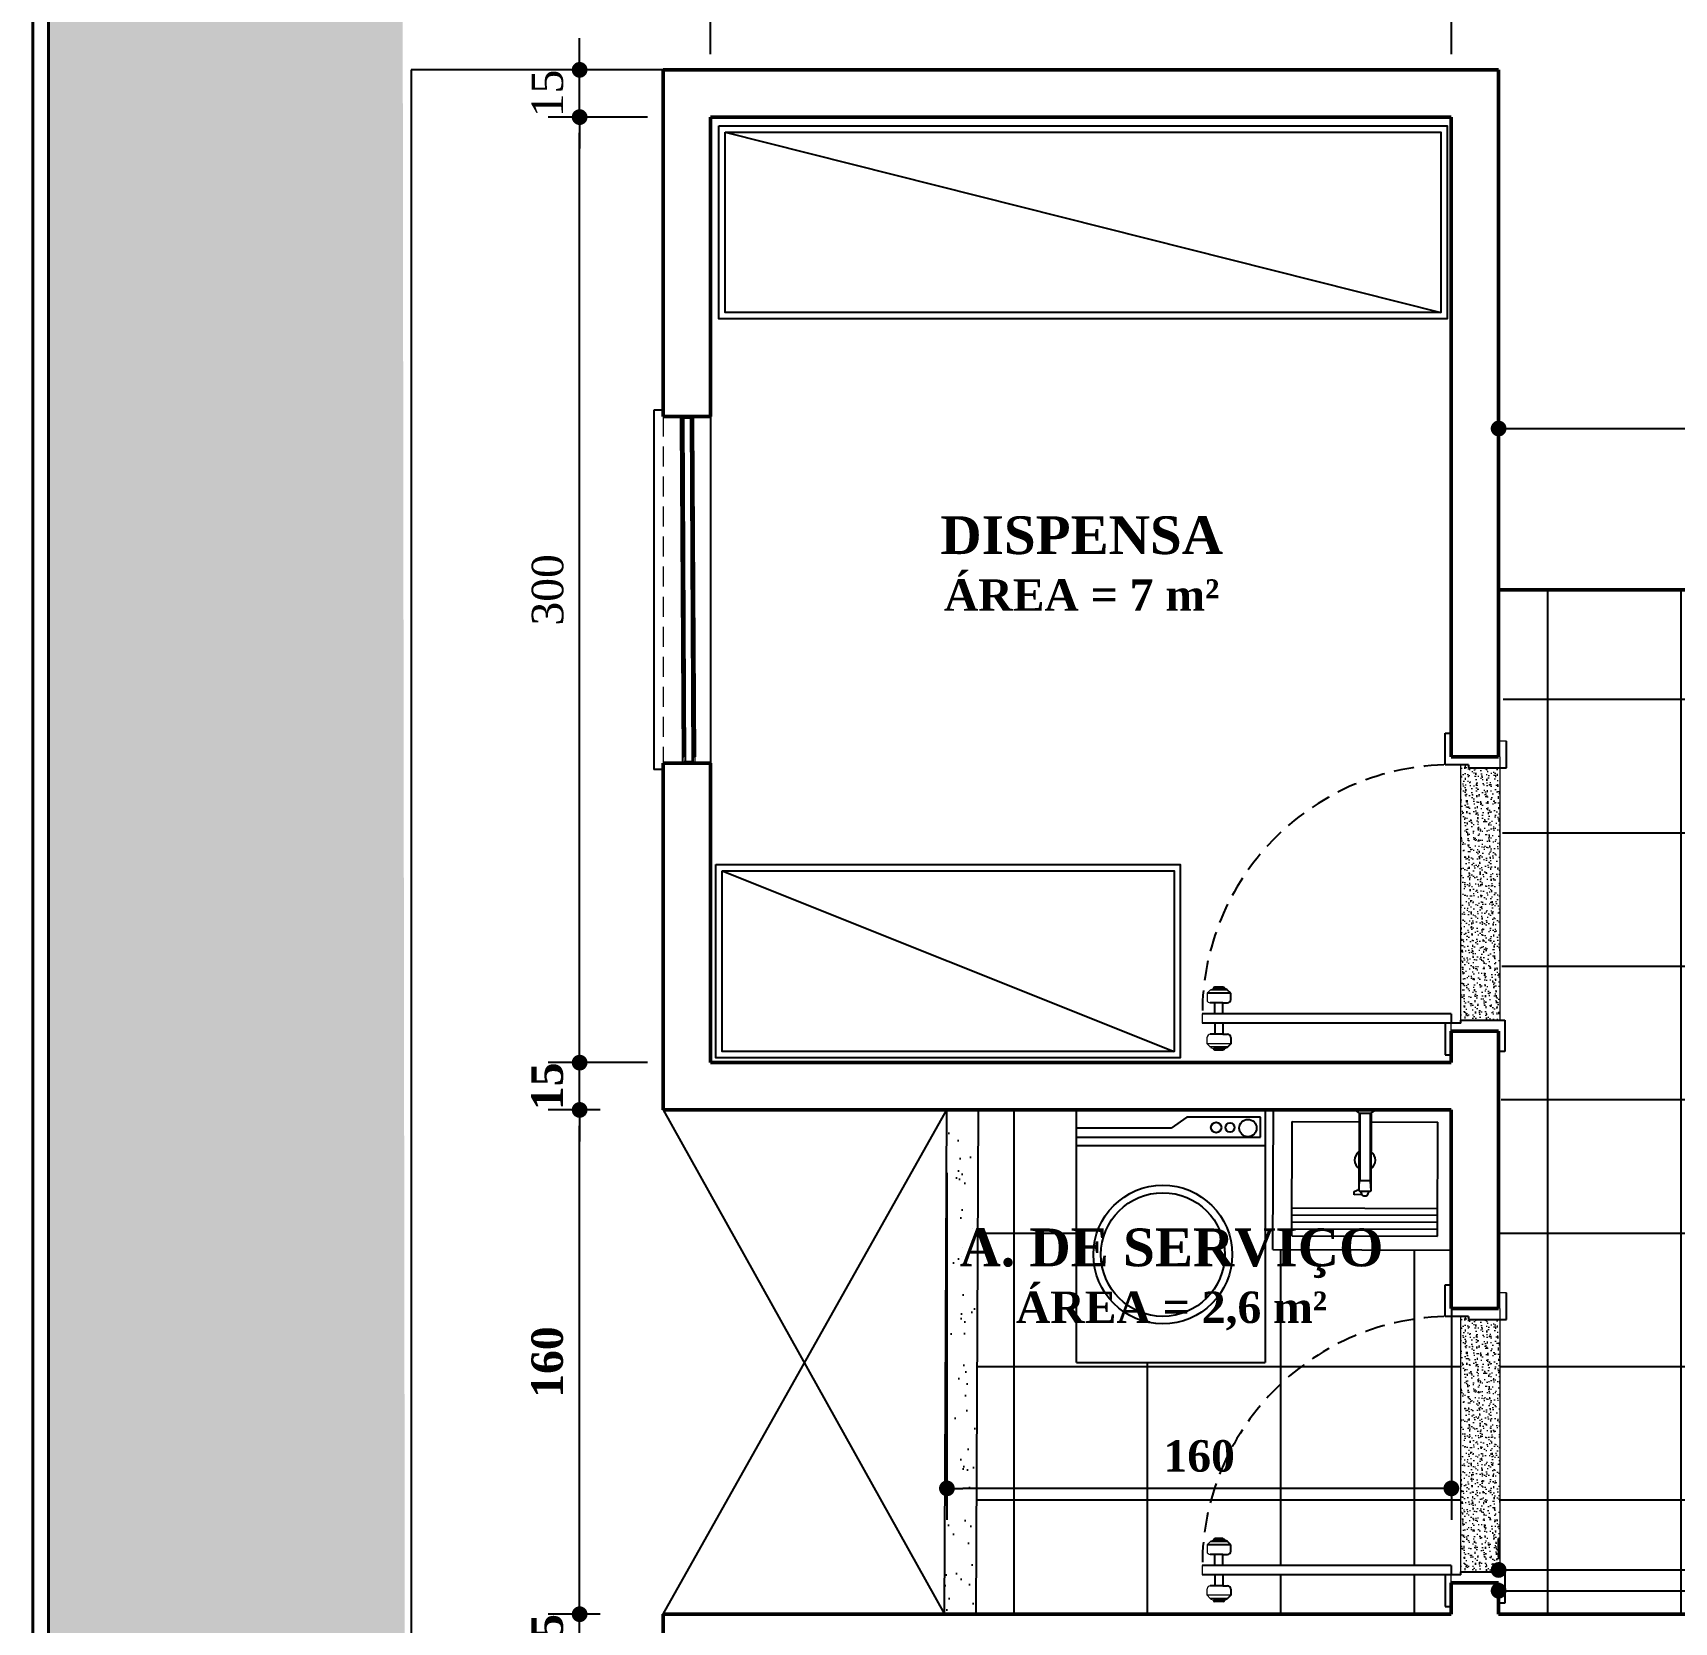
# Model space of a CAD drawing. Header units: millimetres. Extents: x 14929 to 124997, y 1647 to 25134.
# Drawn here: x 14929 to 15449, y 21382 to 21886 of the extents above; entities that cross this region are included whole.
import ezdxf

# ---------------------------------------------------------------- set-up
doc = ezdxf.new("R2010")
doc.units = ezdxf.units.MM
doc.linetypes.add('HIDDEN', pattern=[9.525, 6.35, -3.175])
for name, color, linetype in [('ACESSORIOS', 2, 'Continuous'), ('COZINHA', 2, 'Continuous'), ('Grama', 84, 'Continuous'), ('Hachuria - Moveis', 1, 'Continuous'), ('Piso', 55, 'Continuous'), ('PORTAS', 3, 'Continuous'), ('Portas-Projeção', 55, 'HIDDEN')]:
    doc.layers.add(name, color=color, linetype=linetype)
for name, color, linetype, lineweight in [('Hachura', 1, 'Continuous', 9), ('Moveis', 1, 'Continuous', 9), ('Parede Baixa', 5, 'Continuous', 50), ('Parede Corte', 4, 'Continuous', 40), ('Pilares Sub-solo', 7, 'Continuous', 70), ('Pisos Externos', 15, 'Continuous', 9), ('Portas - Janelas', 2, 'Continuous', 20), ('Projeção Janela', 15, 'HIDDEN', 9)]:
    doc.layers.add(name, color=color, linetype=linetype, lineweight=lineweight)
doc.styles.add('Valéria', font='romantic.ttf', dxfattribs={"height": 10})
doc.dimstyles.new('Cota - 50', dxfattribs={"dimtxt": 10, "dimasz": 5, "dimexe": 10, "dimexo": 20, "dimgap": 5, "dimtad": 1, "dimtxsty": 'Valéria', "dimblk": 'DOT', "dimcen": 0, "dimclrd": 12, "dimclre": 12, "dimclrt": 2, "dimazin": 2, "dimtfac": 1, "dimtix": 1, "dimtmove": 0, "dimatfit": 3, "dimldrblk": 'DOT', "dimfxl": 1, "dimarcsym": 0})

# ---------------------------------------------------------------- blocks, each defined once
blk = doc.blocks.new('_Dot')
at = {"color": 0, "linetype": 'ByBlock', "lineweight": -2}
blk.add_line((-0.5, 0), (-1, 0), dxfattribs=at)
at = {"color": 0, "linetype": 'ByBlock', "const_width": 0.5}
blk.add_lwpolyline([(-0.25, 0, 1), (0.25, 0, 1)], format="xyb", close=True, dxfattribs=at)
blk = doc.blocks.new('*D682')
at = {"color": 12, "lineweight": -2, "transparency": 16777216}
for p, q in [((15218.71, 21524.41), (15218.71, 21414.33)), ((15378.73, 21524.41), (15378.73, 21414.33)), ((15373.73, 21424.33), (15223.71, 21424.33))]:
    blk.add_line(p, q, dxfattribs=at)
at = {"layer": 'Defpoints', "color": 0, "transparency": 16777216}
for p in [(15218.71, 21544.41), (15378.73, 21544.41), (15218.71, 21424.33)]:
    blk.add_point(p, dxfattribs=at)
at = {"color": 12, "lineweight": -2, "transparency": 16777216, "xscale": 5, "yscale": 5, "zscale": 5, "rotation": 180}
blk.add_blockref('_Dot', (15218.71, 21424.33), dxfattribs=at)
at = {"color": 12, "lineweight": -2, "transparency": 16777216, "xscale": 5, "yscale": 5, "zscale": 5}
blk.add_blockref('_Dot', (15378.73, 21424.33), dxfattribs=at)
at = {"color": 2, "transparency": 16777216, "insert": (15298.72, 21434.56), "char_height": 10, "width": 51.0617, "attachment_point": 5, "style": 'Valéria'}
blk.add_mtext('{\\fRomantic|b1|i0|c2|p2;160}', dxfattribs=at)
blk = doc.blocks.new('*D727')
at = {"color": 12, "lineweight": -2, "transparency": 16777216}
for p, q in [((15102.19, 21389.41), (15102.19, 21394.41)), ((15108.73, 21384.41), (15092.19, 21384.41)), ((15102.19, 21369.41), (15102.19, 21384.41)), ((15123.73, 21369.41), (15092.19, 21369.41)), ((15102.19, 21364.41), (15102.19, 21359.41))]:
    blk.add_line(p, q, dxfattribs=at)
at = {"layer": 'Defpoints', "color": 0, "transparency": 16777216}
for p in [(15102.19, 21384.41), (15128.73, 21384.41), (15143.73, 21369.41)]:
    blk.add_point(p, dxfattribs=at)
at = {"color": 12, "lineweight": -2, "transparency": 16777216, "xscale": 5, "yscale": 5, "zscale": 5}
for p, rotation in [((15102.19, 21384.41), 270), ((15102.19, 21369.41), 90)]:
    blk.add_blockref('_Dot', p, dxfattribs=dict(at, rotation=rotation))
at = {"color": 2, "transparency": 16777216, "insert": (15091.97, 21376.91), "char_height": 10, "attachment_point": 5, "rotation": 90, "style": 'Valéria'}
blk.add_mtext('{\\fRomantic|b1|i0|c2|p2;15}', dxfattribs=at)
blk = doc.blocks.new('*D728')
at = {"color": 12, "lineweight": -2, "transparency": 16777216}
for p, q in [((15108.73, 21544.41), (15092.19, 21544.41)), ((15102.19, 21389.41), (15102.19, 21539.41)), ((15108.73, 21384.41), (15092.19, 21384.41))]:
    blk.add_line(p, q, dxfattribs=at)
at = {"layer": 'Defpoints', "color": 0, "transparency": 16777216}
for p in [(15102.19, 21544.41), (15128.73, 21544.41), (15128.73, 21384.41)]:
    blk.add_point(p, dxfattribs=at)
at = {"color": 12, "lineweight": -2, "transparency": 16777216, "xscale": 5, "yscale": 5, "zscale": 5}
for p, rotation in [((15102.19, 21544.41), 90), ((15102.19, 21384.41), 270)]:
    blk.add_blockref('_Dot', p, dxfattribs=dict(at, rotation=rotation))
at = {"color": 2, "transparency": 16777216, "insert": (15091.96, 21464.41), "char_height": 10, "attachment_point": 5, "rotation": 90, "style": 'Valéria'}
blk.add_mtext('{\\fRomantic|b1|i0|c2|p2;160}', dxfattribs=at)
blk = doc.blocks.new('*D729')
at = {"color": 12, "lineweight": -2, "transparency": 16777216}
for p, q in [((15102.19, 21564.41), (15102.19, 21569.41)), ((15123.73, 21559.41), (15092.19, 21559.41)), ((15102.19, 21544.41), (15102.19, 21559.41)), ((15108.73, 21544.41), (15092.19, 21544.41)), ((15102.19, 21539.41), (15102.19, 21534.41))]:
    blk.add_line(p, q, dxfattribs=at)
at = {"layer": 'Defpoints', "color": 0, "transparency": 16777216}
for p in [(15102.19, 21559.41), (15143.73, 21559.41), (15128.73, 21544.41)]:
    blk.add_point(p, dxfattribs=at)
at = {"color": 12, "lineweight": -2, "transparency": 16777216, "xscale": 5, "yscale": 5, "zscale": 5}
for p, rotation in [((15102.19, 21559.41), 270), ((15102.19, 21544.41), 90)]:
    blk.add_blockref('_Dot', p, dxfattribs=dict(at, rotation=rotation))
at = {"color": 2, "transparency": 16777216, "insert": (15091.97, 21551.91), "char_height": 10, "attachment_point": 5, "rotation": 90, "style": 'Valéria'}
blk.add_mtext('{\\fRomantic|b1|i0|c2|p2;15}', dxfattribs=at)
blk = doc.blocks.new('*D730')
at = {"color": 12, "lineweight": -2, "transparency": 16777216}
for p, q in [((15393.73, 21754.41), (15393.73, 21770.61)), ((15966.4, 21729.41), (15966.4, 21770.61)), ((15398.73, 21760.61), (15961.4, 21760.61))]:
    blk.add_line(p, q, dxfattribs=at)
at = {"layer": 'Defpoints', "color": 0, "transparency": 16777216}
for p in [(15966.4, 21760.61), (15393.73, 21734.41), (15966.4, 21709.41)]:
    blk.add_point(p, dxfattribs=at)
at = {"color": 12, "lineweight": -2, "transparency": 16777216, "xscale": 5, "yscale": 5, "zscale": 5, "rotation": 180}
blk.add_blockref('_Dot', (15393.73, 21760.61), dxfattribs=at)
at = {"color": 12, "lineweight": -2, "transparency": 16777216, "xscale": 5, "yscale": 5, "zscale": 5}
blk.add_blockref('_Dot', (15966.4, 21760.61), dxfattribs=at)
at = {"color": 2, "transparency": 16777216, "insert": (15680.06, 21770.75), "char_height": 10, "attachment_point": 5, "style": 'Valéria'}
blk.add_mtext('{\\fRomantic|b1|i0|c2|p2;572}', dxfattribs=at)
blk = doc.blocks.new('*D743')
at = {"color": 12, "lineweight": -2, "transparency": 16777216}
for p, q in [((15393.73, 21404.41), (15393.73, 21408.45)), ((15653.73, 21404.41), (15653.73, 21408.45)), ((15398.73, 21398.45), (15648.73, 21398.45))]:
    blk.add_line(p, q, dxfattribs=at)
at = {"layer": 'Defpoints', "color": 0, "transparency": 16777216}
for p in [(15653.73, 21398.45), (15393.73, 21384.41), (15653.73, 21384.41)]:
    blk.add_point(p, dxfattribs=at)
at = {"color": 12, "lineweight": -2, "transparency": 16777216, "xscale": 5, "yscale": 5, "zscale": 5, "rotation": 180}
blk.add_blockref('_Dot', (15393.73, 21398.45), dxfattribs=at)
at = {"color": 12, "lineweight": -2, "transparency": 16777216, "xscale": 5, "yscale": 5, "zscale": 5}
blk.add_blockref('_Dot', (15653.73, 21398.45), dxfattribs=at)
at = {"color": 2, "transparency": 16777216, "insert": (15523.73, 21408.64), "char_height": 10, "attachment_point": 5, "style": 'Valéria'}
blk.add_mtext('{\\fRomantic|b1|i0|c2|p2;260}', dxfattribs=at)
blk = doc.blocks.new('*D744')
at = {"color": 12, "lineweight": -2, "transparency": 16777216}
for p, q in [((15393.73, 21404.41), (15393.73, 21401.85)), ((16153.73, 21404.41), (16153.73, 21401.85)), ((15398.73, 21391.85), (16148.73, 21391.85))]:
    blk.add_line(p, q, dxfattribs=at)
at = {"layer": 'Defpoints', "color": 0, "transparency": 16777216}
for p in [(16153.73, 21391.85), (15393.73, 21384.41), (16153.73, 21384.41)]:
    blk.add_point(p, dxfattribs=at)
at = {"color": 12, "lineweight": -2, "transparency": 16777216, "xscale": 5, "yscale": 5, "zscale": 5, "rotation": 180}
blk.add_blockref('_Dot', (15393.73, 21391.85), dxfattribs=at)
at = {"color": 12, "lineweight": -2, "transparency": 16777216, "xscale": 5, "yscale": 5, "zscale": 5}
blk.add_blockref('_Dot', (16153.73, 21391.85), dxfattribs=at)
at = {"color": 2, "transparency": 16777216, "insert": (15773.73, 21402.04), "char_height": 10, "attachment_point": 5, "style": 'Valéria'}
blk.add_mtext('{\\fRomantic|b1|i0|c2|p2;760}', dxfattribs=at)
blk = doc.blocks.new('*D751')
at = {"color": 12, "lineweight": -2, "transparency": 16777216}
for p, q in [((15123.73, 21859.41), (15092.19, 21859.41)), ((15102.19, 21564.41), (15102.19, 21854.41)), ((15123.73, 21559.41), (15092.19, 21559.41))]:
    blk.add_line(p, q, dxfattribs=at)
at = {"layer": 'Defpoints', "color": 0, "transparency": 16777216}
for p in [(15102.19, 21859.41), (15143.73, 21859.41), (15143.73, 21559.41)]:
    blk.add_point(p, dxfattribs=at)
at = {"color": 12, "lineweight": -2, "transparency": 16777216, "xscale": 5, "yscale": 5, "zscale": 5}
for p, rotation in [((15102.19, 21859.41), 90), ((15102.19, 21559.41), 270)]:
    blk.add_blockref('_Dot', p, dxfattribs=dict(at, rotation=rotation))
at = {"color": 2, "transparency": 16777216, "insert": (15092.08, 21709.41), "char_height": 10, "attachment_point": 5, "rotation": 90, "style": 'Valéria'}
blk.add_mtext('300', dxfattribs=at)
blk = doc.blocks.new('*D752')
at = {"color": 12, "lineweight": -2, "transparency": 16777216}
for p, q in [((15102.19, 21879.41), (15102.19, 21884.41)), ((15108.73, 21874.41), (15092.19, 21874.41)), ((15102.19, 21859.41), (15102.19, 21874.41)), ((15123.73, 21859.41), (15092.19, 21859.41)), ((15102.19, 21854.41), (15102.19, 21849.41))]:
    blk.add_line(p, q, dxfattribs=at)
at = {"layer": 'Defpoints', "color": 0, "transparency": 16777216}
for p in [(15102.19, 21874.41), (15128.73, 21874.41), (15143.73, 21859.41)]:
    blk.add_point(p, dxfattribs=at)
at = {"color": 12, "lineweight": -2, "transparency": 16777216, "xscale": 5, "yscale": 5, "zscale": 5}
for p, rotation in [((15102.19, 21874.41), 270), ((15102.19, 21859.41), 90)]:
    blk.add_blockref('_Dot', p, dxfattribs=dict(at, rotation=rotation))
at = {"color": 2, "transparency": 16777216, "insert": (15092, 21866.91), "char_height": 10, "attachment_point": 5, "rotation": 90, "style": 'Valéria'}
blk.add_mtext('15', dxfattribs=at)
blk = doc.blocks.new('*D753')
at = {"color": 12, "lineweight": -2, "transparency": 16777216}
for p, q in [((15128.73, 21894.41), (15128.73, 21909.1)), ((15143.73, 21879.41), (15143.73, 21909.1)), ((15123.73, 21899.1), (15118.73, 21899.1)), ((15128.73, 21899.1), (15143.73, 21899.1)), ((15148.73, 21899.1), (15153.73, 21899.1))]:
    blk.add_line(p, q, dxfattribs=at)
at = {"layer": 'Defpoints', "color": 0, "transparency": 16777216}
for p in [(15143.73, 21899.1), (15128.73, 21874.41), (15143.73, 21859.41)]:
    blk.add_point(p, dxfattribs=at)
at = {"color": 12, "lineweight": -2, "transparency": 16777216, "xscale": 5, "yscale": 5, "zscale": 5}
blk.add_blockref('_Dot', (15128.73, 21899.1), dxfattribs=at)
at = {"color": 12, "lineweight": -2, "transparency": 16777216, "xscale": 5, "yscale": 5, "zscale": 5, "rotation": 180}
blk.add_blockref('_Dot', (15143.73, 21899.1), dxfattribs=at)
at = {"color": 2, "transparency": 16777216, "insert": (15136.23, 21909.29), "char_height": 10, "attachment_point": 5, "style": 'Valéria'}
blk.add_mtext('15', dxfattribs=at)
blk = doc.blocks.new('*D754')
at = {"color": 12, "lineweight": -2, "transparency": 16777216}
for p, q in [((15143.73, 21879.41), (15143.73, 21909.1)), ((15378.73, 21879.41), (15378.73, 21909.1)), ((15148.73, 21899.1), (15373.73, 21899.1))]:
    blk.add_line(p, q, dxfattribs=at)
at = {"layer": 'Defpoints', "color": 0, "transparency": 16777216}
for p in [(15378.73, 21899.1), (15143.73, 21859.41), (15378.73, 21859.41)]:
    blk.add_point(p, dxfattribs=at)
at = {"color": 12, "lineweight": -2, "transparency": 16777216, "xscale": 5, "yscale": 5, "zscale": 5, "rotation": 180}
blk.add_blockref('_Dot', (15143.73, 21899.1), dxfattribs=at)
at = {"color": 12, "lineweight": -2, "transparency": 16777216, "xscale": 5, "yscale": 5, "zscale": 5}
blk.add_blockref('_Dot', (15378.73, 21899.1), dxfattribs=at)
at = {"color": 2, "transparency": 16777216, "insert": (15261.23, 21909.29), "char_height": 10, "attachment_point": 5, "style": 'Valéria'}
blk.add_mtext('235', dxfattribs=at)
blk = doc.blocks.new('*D755')
at = {"color": 12, "lineweight": -2, "transparency": 16777216}
for p, q in [((15378.73, 21879.41), (15378.73, 21909.1)), ((15393.73, 21894.41), (15393.73, 21909.1)), ((15373.73, 21899.1), (15368.73, 21899.1)), ((15378.73, 21899.1), (15393.73, 21899.1)), ((15398.73, 21899.1), (15403.73, 21899.1))]:
    blk.add_line(p, q, dxfattribs=at)
at = {"layer": 'Defpoints', "color": 0, "transparency": 16777216}
for p in [(15393.73, 21899.1), (15393.73, 21874.41), (15378.73, 21859.41)]:
    blk.add_point(p, dxfattribs=at)
at = {"color": 12, "lineweight": -2, "transparency": 16777216, "xscale": 5, "yscale": 5, "zscale": 5}
blk.add_blockref('_Dot', (15378.73, 21899.1), dxfattribs=at)
at = {"color": 12, "lineweight": -2, "transparency": 16777216, "xscale": 5, "yscale": 5, "zscale": 5, "rotation": 180}
blk.add_blockref('_Dot', (15393.73, 21899.1), dxfattribs=at)
at = {"color": 2, "transparency": 16777216, "insert": (15386.23, 21909.29), "char_height": 10, "attachment_point": 5, "style": 'Valéria'}
blk.add_mtext('15', dxfattribs=at)

msp = doc.modelspace()

# ---------------------------------------------------------------- hatches: boundary and pattern name
h = msp.add_hatch()
h.set_pattern_fill('GRASS2', color=74, scale=15, pattern_type=2)
h.set_pattern_definition([(360, (-68561.579, 13252.384), (15, 15), [2.25, -0.45, 0.6, -0.45, 2.25, -9]), (360, (-68562.329, 13252.834), (15, 15), [1.5, -1.125, 2.25, -1.125, 1.5, -7.5]), (360, (-68557.079, 13258.834), (15, 15), [1.875, -0.75, 1.875, -10.5]), (360, (-68564.579, 13261.834), (15, 15), [0.75, -1.5, 0.75, -12]), (90, (-68563.079, 13261.834), (-15, 15), [1.35, -13.65]), (90, (-68558.579, 13252.834), (-15, 15), [1.5, -13.5]), (90, (-68554.829, 13258.834), (-15, 15), [1.5, -13.5]), (45, (-68556.629, 13252.684), (1e-14, 15), [1.5, -19.7132034]), (135, (-68560.529, 13252.684), (-15, 1e-14), [1.5, -19.7132034]), (63.434949, (-68557.079, 13252.759), (8e-10, 15), [1.5, -32.0410197]), (75.9637565, (-68557.8292, 13252.834), (5e-10, 15), [1.5, -60.3465844]), (75.9637565, (-68554.0792, 13258.834), (5e-10, 15), [1.2, -60.6465844]), (75.9637565, (-68562.7792, 13261.834), (5e-10, 15), [1.05, -60.7965844]), (104.0362435, (-68559.3292, 13252.834), (-5e-10, 15), [1.5, -60.3465844]), (104.0362435, (-68555.5792, 13258.834), (-5e-10, 15), [1.2, -60.6465844]), (104.0362435, (-68563.3792, 13261.834), (-5e-10, 15), [1.05, -60.7965844]), (116.565051, (-68560.079, 13252.759), (-6e-09, 15), [1.5, -32.041002])])
h.paths.add_polyline_path([(15665.417, 20087.38), (15671.283, 20089.152)])
h.paths.add_polyline_path([(14933.725, 25129.407), (14933.725, 19834.463), (15048.725, 19834.407), (15041.888, 25129.407)])
h = msp.add_hatch()
h.set_pattern_fill('AR-SAND', color=34, scale=0.25, angle=-180)
h.set_pattern_definition([(217.5, (6958.919, 70191.831), (0.4000078, -12.235331), [0, -9.652, 0, -10.795, 0, -10.31875]), (187.5, (6958.92, 70191.831), (-11.238082, -17.9206275), [0, -5.207, 0, -8.6995, 0, -3.33375]), (147.5, (6966.73, 70191.831), (-19.7748093, -0.0359296), [0, -3.175, 0, -11.43, 0, -14.9225]), (137.5, (6966.73, 70191.831), (-19.0889113, -5.573233), [0, -1.5875, 0, -7.493, 0, -8.5725])])
h.paths.add_polyline_path([(15217.962, 21384.407), (15227.963, 21384.407), (15228.711, 21541.407), (15218.711, 21541.454)])
at = {"layer": 'Piso'}
h = msp.add_hatch(dxfattribs=at)
h.set_pattern_fill('ANSI37', color=256, scale=13.33333, angle=-45)
h.paths.add_polyline_path([(15783.87, 21548.572), (15843.87, 21548.572), (15843.87, 21398.572), (15783.87, 21398.572)], flags=16)
h.paths.add_polyline_path([(15983.87, 21548.572), (15983.87, 21488.572), (15843.87, 21488.572), (15843.87, 21548.572)], flags=16)
edge = h.paths.add_edge_path(flags=16)
edge.add_line((15745.804, 21498.938), (15750.002, 21495.093))
edge.add_arc((15763.994, 21489.407), 15.104, 157.88299, 198.41678)
edge.add_line((15749.664, 21484.635), (15745.804, 21480.755))
edge.add_line((15745.804, 21480.755), (15745.804, 21498.938))
edge = h.paths.add_edge_path(flags=16)
edge.add_line((15750.187, 21445.309), (15746.328, 21441.429))
edge.add_line((15746.328, 21441.429), (15746.328, 21459.612))
edge.add_line((15746.328, 21459.612), (15750.525, 21455.767))
edge.add_arc((15764.517, 21450.081), 15.104, 157.88299, 198.41678)
edge = h.paths.add_edge_path(flags=16)
edge.add_arc((15764.517, 21450.081), 15.104, 0, 360)
edge = h.paths.add_edge_path(flags=16)
edge.add_line((15522.404, 21630.793), (15522.404, 21649.951))
edge.add_line((15522.404, 21649.951), (15622.404, 21649.951))
edge.add_line((15622.404, 21649.951), (15622.404, 21630.793))
edge.add_line((15622.404, 21630.793), (15600.16, 21630.793))
edge.add_arc((15600.16, 21625.827), 4.967, 90, 180)
edge.add_line((15595.193, 21625.827), (15595.193, 21596.027))
edge.add_arc((15600.16, 21596.027), 4.967, 180, 270)
edge.add_line((15600.16, 21591.06), (15622.404, 21591.06))
edge.add_line((15622.404, 21591.06), (15622.404, 21571.885))
edge.add_line((15622.404, 21571.885), (15600.16, 21571.885))
edge.add_arc((15600.16, 21566.919), 4.967, 90, 180)
edge.add_line((15595.193, 21566.919), (15595.193, 21537.119))
edge.add_arc((15600.16, 21537.119), 4.967, 180, 270)
edge.add_line((15600.16, 21532.152), (15622.404, 21532.152))
edge.add_line((15622.404, 21532.152), (15622.404, 21513.492))
edge.add_line((15622.404, 21513.492), (15600.16, 21513.492))
edge.add_arc((15600.16, 21508.525), 4.967, 90, 180)
edge.add_line((15595.193, 21508.525), (15595.193, 21478.725))
edge.add_arc((15600.16, 21478.725), 4.967, 180, 270)
edge.add_line((15600.16, 21473.758), (15622.404, 21473.758))
edge.add_line((15622.404, 21473.758), (15622.404, 21449.951))
edge.add_line((15622.404, 21449.951), (15522.404, 21449.951))
edge.add_line((15522.404, 21449.951), (15522.404, 21473.758))
edge.add_line((15522.404, 21473.758), (15541.221, 21473.758))
edge.add_arc((15541.221, 21478.725), 4.967, 270, 360)
edge.add_line((15546.187, 21478.725), (15546.187, 21508.525))
edge.add_arc((15541.221, 21508.525), 4.967, 0, 90)
edge.add_line((15541.221, 21513.492), (15522.404, 21513.492))
edge.add_line((15522.404, 21513.492), (15522.404, 21532.152))
edge.add_line((15522.404, 21532.152), (15541.221, 21532.152))
edge.add_arc((15541.221, 21537.119), 4.967, 270, 360)
edge.add_line((15546.187, 21537.119), (15546.187, 21566.919))
edge.add_arc((15541.221, 21566.919), 4.967, 0, 90)
edge.add_line((15541.221, 21571.885), (15522.404, 21571.885))
edge.add_line((15522.404, 21571.885), (15522.404, 21591.06))
edge.add_line((15522.404, 21591.06), (15541.221, 21591.06))
edge.add_arc((15541.221, 21596.027), 4.967, 270, 360)
edge.add_line((15546.187, 21596.027), (15546.187, 21625.827))
edge.add_arc((15541.221, 21625.827), 4.967, 0, 90)
edge.add_line((15541.221, 21630.793), (15522.404, 21630.793))
edge = h.paths.add_edge_path(flags=0)
edge.add_arc((15541.221, 21625.827), 4.967, 0, 90)
edge.add_line((15541.221, 21630.793), (15522.404, 21630.793))
edge.add_line((15522.404, 21630.793), (15522.404, 21591.06))
edge.add_line((15522.404, 21591.06), (15541.221, 21591.06))
edge.add_arc((15541.221, 21596.027), 4.967, 270, 360)
edge.add_line((15546.187, 21596.027), (15546.187, 21625.827))
edge = h.paths.add_edge_path(flags=16)
edge.add_line((15541.221, 21532.152), (15522.404, 21532.152))
edge.add_line((15522.404, 21532.152), (15522.404, 21571.885))
edge.add_line((15522.404, 21571.885), (15541.221, 21571.885))
edge.add_arc((15541.221, 21566.919), 4.967, 0, 90, ccw=False)
edge.add_line((15546.187, 21566.919), (15546.187, 21537.119))
edge.add_arc((15541.221, 21537.119), 4.967, -90, 0, ccw=False)
edge = h.paths.add_edge_path(flags=16)
edge.add_arc((15541.221, 21508.525), 4.967, 0, 90)
edge.add_line((15541.221, 21513.492), (15522.404, 21513.492))
edge.add_line((15522.404, 21513.492), (15522.404, 21473.758))
edge.add_line((15522.404, 21473.758), (15541.221, 21473.758))
edge.add_arc((15541.221, 21478.725), 4.967, 270, 360)
edge.add_line((15546.187, 21478.725), (15546.187, 21508.525))
edge = h.paths.add_edge_path(flags=16)
edge.add_line((15511.421, 21513.492), (15522.404, 21513.492))
edge.add_line((15522.404, 21513.492), (15522.404, 21473.758))
edge.add_line((15522.404, 21473.758), (15511.421, 21473.758))
edge.add_arc((15511.421, 21478.725), 4.967, 180, 270, ccw=False)
edge.add_line((15506.454, 21478.725), (15506.454, 21508.525))
edge.add_arc((15511.421, 21508.525), 4.967, 90, 180, ccw=False)
edge = h.paths.add_edge_path(flags=16)
edge.add_line((15504.716, 21473.692), (15501.997, 21472.473))
edge.add_arc((15548.644, 21493.203), 51.046, 155.13103, 203.96091, ccw=False)
edge.add_line((15502.331, 21514.671), (15505.163, 21513.69))
edge.add_arc((15548.644, 21493.203), 48.066, 154.77162, 203.94946)
edge = h.paths.add_edge_path(flags=16)
edge.add_line((15511.421, 21571.885), (15522.404, 21571.885))
edge.add_line((15522.404, 21571.885), (15522.404, 21532.152))
edge.add_line((15522.404, 21532.152), (15511.421, 21532.152))
edge.add_arc((15511.421, 21537.119), 4.967, 180, 270, ccw=False)
edge.add_line((15506.454, 21537.119), (15506.454, 21566.919))
edge.add_arc((15511.421, 21566.919), 4.967, 90, 180, ccw=False)
edge = h.paths.add_edge_path(flags=16)
edge.add_line((15502.331, 21573.064), (15505.163, 21572.084))
edge.add_arc((15548.644, 21551.597), 48.066, 154.77162, 203.94946)
edge.add_line((15504.716, 21532.085), (15501.997, 21530.866))
edge.add_arc((15548.644, 21551.597), 51.046, 155.13103, 203.96091, ccw=False)
edge = h.paths.add_edge_path(flags=16)
edge.add_line((15629.96, 21532.152), (15622.404, 21532.152))
edge.add_line((15622.404, 21532.152), (15622.404, 21571.885))
edge.add_line((15622.404, 21571.885), (15629.96, 21571.885))
edge.add_arc((15629.96, 21566.919), 4.967, 0, 90, ccw=False)
edge.add_line((15634.927, 21566.919), (15634.927, 21537.119))
edge.add_arc((15629.96, 21537.119), 4.967, 270, 360, ccw=False)
edge = h.paths.add_edge_path(flags=0)
edge.add_line((15600.16, 21571.885), (15622.404, 21571.885))
edge.add_line((15622.404, 21571.885), (15622.404, 21532.152))
edge.add_line((15622.404, 21532.152), (15600.16, 21532.152))
edge.add_arc((15600.16, 21537.119), 4.967, 180, 270, ccw=False)
edge.add_line((15595.193, 21537.119), (15595.193, 21566.919))
edge.add_arc((15600.16, 21566.919), 4.967, 90, 180, ccw=False)
edge = h.paths.add_edge_path(flags=16)
edge.add_line((15636.218, 21572.084), (15639.049, 21573.064))
edge.add_arc((15592.737, 21551.597), 51.046, -23.96091, 24.86897, ccw=False)
edge.add_line((15639.384, 21530.866), (15636.664, 21532.085))
edge.add_arc((15592.737, 21551.597), 48.066, 336.05054, 385.22838)
edge = h.paths.add_edge_path(flags=0)
edge.add_line((15600.16, 21513.492), (15622.404, 21513.492))
edge.add_line((15622.404, 21513.492), (15622.404, 21473.758))
edge.add_line((15622.404, 21473.758), (15600.16, 21473.758))
edge.add_arc((15600.16, 21478.725), 4.967, 180, 270, ccw=False)
edge.add_line((15595.193, 21478.725), (15595.193, 21508.525))
edge.add_arc((15600.16, 21508.525), 4.967, 90, 180, ccw=False)
edge = h.paths.add_edge_path(flags=16)
edge.add_line((15629.96, 21473.758), (15622.404, 21473.758))
edge.add_line((15622.404, 21473.758), (15622.404, 21513.492))
edge.add_line((15622.404, 21513.492), (15629.96, 21513.492))
edge.add_arc((15629.96, 21508.525), 4.967, 0, 90, ccw=False)
edge.add_line((15634.927, 21508.525), (15634.927, 21478.725))
edge.add_arc((15629.96, 21478.725), 4.967, 270, 360, ccw=False)
edge = h.paths.add_edge_path(flags=16)
edge.add_line((15636.218, 21513.69), (15639.049, 21514.671))
edge.add_arc((15592.737, 21493.203), 51.046, -23.96091, 24.86897, ccw=False)
edge.add_line((15639.384, 21472.473), (15636.664, 21473.692))
edge.add_arc((15592.737, 21493.203), 48.066, 336.05054, 385.22838)
h.paths.add_polyline_path([(16168.725, 21709.407), (15395.31, 21709.407), (15393.725, 21384.407), (15653.725, 21384.407), (15653.725, 21254.407), (15842.921, 21257.455), (15842.921, 21327.58), (15913.446, 21329.571), (15878.749, 21328.759), (15878.749, 21331.509), (15875.737, 21331.509), (15875.737, 21333.342), (15880.321, 21333.342), (15880.305, 21328.759), (15883.071, 21328.759), (15918.612, 21327.58), (15917.171, 21257.455), (15923.725, 21314.407), (16088.656, 21314.407), (16093.725, 21314.407), (16093.725, 21406.407), (16153.725, 21406.407), (16153.725, 21446.072), (16063.87, 21446.072), (16063.87, 21548.572), (16153.725, 21548.572), (16153.725, 21554.407), (16168.725, 21554.407)])
h = msp.add_hatch(dxfattribs=at)
h.set_pattern_fill('ANSI37', color=256, scale=13.33333, angle=-45)
h.paths.add_polyline_path([(15378.606, 21499.964), (15322.15, 21500.115), (15319.639, 21500.122), (15319.639, 21464.282), (15259.772, 21464.282), (15259.772, 21544.246), (15228.725, 21544.407), (15227.963, 21384.407), (15378.725, 21384.407), (15378.725, 21386.907), (15376.725, 21386.907), (15376.725, 21396.907), (15306.225, 21396.907), (15306.225, 21393.407), (15308.024, 21393.518), (15308.869, 21392.846), (15308.725, 21390.407), (15307.579, 21389.26), (15306.725, 21388.907), (15306.725, 21388.531), (15306.267, 21388.25), (15303.637, 21388.25), (15303.276, 21388.56), (15303.133, 21388.844), (15302.372, 21389.26), (15301.225, 21390.407), (15301.204, 21392.993), (15301.769, 21393.521), (15303.725, 21393.407), (15303.725, 21396.907), (15299.725, 21396.907), (15299.725, 21399.907), (15303.725, 21399.907), (15303.725, 21403.407), (15302.225, 21403.407), (15301.581, 21403.41), (15301.049, 21404.242), (15301.225, 21406.407), (15302.372, 21407.553), (15303.225, 21407.907), (15303.225, 21408.344), (15303.515, 21408.511), (15306.302, 21408.5), (15306.745, 21408.136), (15307.579, 21407.553), (15308.725, 21406.407), (15308.734, 21403.979), (15308.108, 21403.272), (15306.225, 21403.407), (15306.225, 21399.907), (15378.725, 21399.907), (15378.725, 21396.907), (15381.725, 21396.907), (15381.725, 21478.908), (15376.781, 21478.908), (15376.781, 21488.908), (15378.725, 21488.908)])
at = {"layer": 'Pisos Externos'}
h = msp.add_hatch(dxfattribs=at)
h.set_pattern_fill('AR-SAND', color=256, scale=0.05, angle=135)
h.set_pattern_definition([(172.5, (23037.8129, -74710.0416), (-1.673767446, -1.786906744), [0, -1.9304, 0, -2.159, 0, -2.06375]), (142.5, (23037.813, -74710.0416), (-4.12366426, -0.94505464), [0, -1.0414, 0, -1.7399, 0, -0.66675]), (102.5, (23038.9174, -74711.1462), (-2.80166156, 2.79149913), [0, -0.635, 0, -2.286, 0, -2.9845]), (92.5, (23038.9174, -74711.1462), (-3.48775391, 1.91140555), [0, -0.3175, 0, -1.4986, 0, -1.7145])])
h.paths.add_polyline_path([(15384.197, 21652.907), (15384.197, 21653.908), (15381.725, 21653.908), (15381.725, 21572.907), (15394.14, 21572.907), (15394.14, 21652.907)])
h = msp.add_hatch(dxfattribs=at)
h.set_pattern_fill('AR-SAND', color=256, scale=0.05, angle=135)
h.set_pattern_definition([(172.5, (23037.8129, -74885.0416), (-1.673767446, -1.786906744), [0, -1.9304, 0, -2.159, 0, -2.06375]), (142.5, (23037.813, -74885.0416), (-4.12366426, -0.94505464), [0, -1.0414, 0, -1.7399, 0, -0.66675]), (102.5, (23038.9174, -74886.1462), (-2.80166156, 2.79149913), [0, -0.635, 0, -2.286, 0, -2.9845]), (92.5, (23038.9174, -74886.1462), (-3.48775391, 1.91140555), [0, -0.3175, 0, -1.4986, 0, -1.7145])])
h.paths.add_polyline_path([(15384.197, 21477.907), (15384.197, 21478.908), (15381.725, 21478.908), (15381.725, 21397.907), (15394.14, 21397.907), (15394.14, 21477.907)])

# ---------------------------------------------------------------- linework, layer by layer
for p, q in [((15048.725, 21874.407), (15048.725, 19834.407)), ((15128.725, 21874.407), (15048.725, 21874.407))]:
    msp.add_line(p, q)
at = {"color": 1}
for p, q in [((15347.247, 21544.429, -9825), (15355.497, 21544.407, -9825)), ((15349.466, 21543.535, -9825), (15349.4, 21518.863, -9825)), ((15349.719, 21543.322, -9825), (15349.661, 21521.872, -9825)), ((15353.019, 21543.313, -9825), (15349.719, 21543.322, -9825)), ((15353.019, 21543.313, -9825), (15352.961, 21521.863, -9825)), ((15353.272, 21543.525, -9825), (15353.206, 21518.852, -9825)), ((15349.412, 21518.792, -9825), (15349.645, 21521.67, -9825)), ((15352.758, 21521.864, -9825), (15349.865, 21521.872, -9825)), ((15352.977, 21521.661, -9825), (15353.194, 21518.782, -9825)), ((15347.85, 21517.486, -9825), (15347.9, 21518.537, -9825)), ((15350.37, 21517.596, -9825), (15347.85, 21517.486, -9825)), ((15347.9, 21518.537, -9825), (15349.401, 21519.113, -9825)), ((15349.62, 21518.642, -9825), (15352.986, 21518.633, -9825)), ((15350.461, 21517.41, -9825), (15349.978, 21518.641, -9825)), ((15352.111, 21517.417, -9825), (15352.608, 21518.634, -9825)), ((15328.179, 21511.099), (15374.379, 21510.976)), ((15328.185, 21513.299), (15374.385, 21513.176)), ((15328.167, 21506.699), (15374.367, 21506.576)), ((15328.173, 21508.899), (15374.373, 21508.776))]:
    msp.add_line(p, q, dxfattribs=at)
at = {"color": 1, "elevation": -9825}
for points in [[(15350.474, 21517.413, 0.2367394), (15350.513, 21517.336, 0.0855198), (15350.715, 21517.233, 0.0431272), (15350.96, 21517.179, 0.0318374), (15351.299, 21517.156, 0.0318374), (15351.637, 21517.177, 0.0431272), (15351.882, 21517.229, 0.0855198), (15352.085, 21517.332, 0.2367394), (15352.124, 21517.409, 0.1597852), (15352.106, 21517.466)], [(15350.479, 21517.443, 0.0771464), (15350.474, 21517.413)]]:
    msp.add_lwpolyline(points, format="xyb", dxfattribs=at)
at = {"color": 1}
for centre, radius, start, end in [((15346.796, 21540.107, -9825), 4.345, 47.72429, 84.04442), ((15355.924, 21540.084, -9825), 4.344, 95.64301, 131.97565), ((15351.329, 21528.468, -9825), 3.3, 125.06327, 234.63041), ((15351.329, 21528.468, -9825), 3.3, 305.06327, 54.63041), ((15349.864, 21521.652, -9825), 0.22, 89.84684, 175.3687), ((15352.757, 21521.644, -9825), 0.22, 4.32498, 89.84684), ((15349.62, 21518.862, -9825), 0.22, 179.84684, 269.84684), ((15352.986, 21518.853, -9825), 0.22, 269.84684, 359.84684)]:
    msp.add_arc(centre, radius, start, end, dxfattribs=at)
at = {"layer": 'ACESSORIOS'}
for p, q in [((15125.683, 21766.443), (15125.705, 21652.412)), ((15143.725, 21764.407), (15143.725, 21654.407)), ((15128.725, 21652.408), (15125.705, 21652.412)), ((15395.725, 21562.922), (15393.725, 21562.922)), ((15376.725, 21561.907), (15378.725, 21561.907)), ((15322.15, 21500.115), (15322.268, 21544.386)), ((15378.606, 21499.964), (15378.725, 21544.407)), ((15328.162, 21504.499), (15328.258, 21540.699)), ((15328.258, 21540.699), (15349.455, 21540.643)), ((15353.261, 21540.632), (15374.458, 21540.576)), ((15374.361, 21504.376), (15374.458, 21540.576)), ((15322.15, 21500.115), (15378.606, 21499.964)), ((15328.162, 21504.499), (15374.361, 21504.376)), ((15376.725, 21386.907), (15378.725, 21386.907)), ((15395.725, 21387.922), (15393.725, 21387.922))]:
    msp.add_line(p, q, dxfattribs=at)
at = {"layer": 'ACESSORIOS', "color": 2, "linetype": 'Continuous'}
for p, q in [((15395.725, 21572.907), (15395.725, 21562.922)), ((15376.725, 21571.907), (15376.725, 21561.907)), ((15376.725, 21396.907), (15376.725, 21386.907)), ((15395.725, 21397.907), (15395.725, 21387.922))]:
    msp.add_line(p, q, dxfattribs=at)
at = {"layer": 'COZINHA'}
msp.add_line((15128.714, 21766.439), (15125.683, 21766.443), dxfattribs=at)
at = {"layer": 'COZINHA', "color": 2, "ltscale": 0.1}
for p, q in [((15259.772, 21544.246), (15319.639, 21544.246)), ((15259.772, 21464.282), (15259.772, 21544.246)), ((15294.79, 21542.13), (15289.849, 21538.655)), ((15318.216, 21542.13), (15294.79, 21542.13)), ((15318.216, 21535.728), (15318.216, 21542.13)), ((15319.639, 21544.246), (15319.639, 21464.282)), ((15289.849, 21538.655), (15259.772, 21538.655)), ((15259.772, 21535.728), (15318.216, 21535.728)), ((15259.772, 21533.162), (15319.639, 21533.162)), ((15259.772, 21464.282), (15319.639, 21464.282))]:
    msp.add_line(p, q, dxfattribs=at)
at = {"layer": 'COZINHA', "color": 1, "ltscale": 0.1}
for centre, radius in [((15314.19, 21538.655), 2.744), ((15304.124, 21538.837), 1.646), ((15308.516, 21538.837), 1.464), ((15287.205, 21498.523), 22.001)]:
    msp.add_circle(centre, radius, dxfattribs=at)
at = {"layer": 'COZINHA', "color": 2, "ltscale": 0.1}
msp.add_circle((15287.205, 21498.523), 19.622, dxfattribs=at)
at = {"layer": 'Grama'}
msp.add_line((15217.961, 21384.407), (15218.711, 21544.455), dxfattribs=at)
at = {"layer": 'Hachura'}
for p, q in [((15135.225, 21763.928), (15135.825, 21654.926)), ((15137.225, 21763.928), (15137.82, 21654.926)), ((15134.82, 21654.393), (15134.82, 21656.425)), ((15135.32, 21654.925), (15135.32, 21656.425)), ((15138.32, 21654.926), (15138.32, 21656.426)), ((15138.82, 21654.407), (15138.82, 21656.426)), ((15138.32, 21654.926), (15135.32, 21654.925)), ((15381.725, 21572.907), (15381.725, 21653.908)), ((15394.14, 21652.905), (15394.14, 21572.907)), ((15381.725, 21397.907), (15381.725, 21478.908)), ((15394.14, 21477.905), (15394.14, 21397.907))]:
    msp.add_line(p, q, dxfattribs=at)
at = {"layer": 'Hachuria - Moveis'}
for p, q in [((15134.225, 21764.407), (15134.225, 21762.428)), ((15134.725, 21763.928), (15134.725, 21762.428)), ((15137.725, 21763.928), (15134.725, 21763.928)), ((15137.725, 21763.928), (15137.725, 21762.428)), ((15138.225, 21764.407), (15138.225, 21762.429))]:
    msp.add_line(p, q, dxfattribs=at)
for points in [[(15146.351, 21856.638), (15377.419, 21856.638), (15377.419, 21795.367), (15146.351, 21795.367)], [(15148.351, 21854.638), (15375.419, 21854.638), (15375.419, 21797.367), (15148.351, 21797.367)], [(15145.431, 21622.247), (15292.751, 21622.247), (15292.751, 21560.976), (15145.431, 21560.976)], [(15147.431, 21620.247), (15290.751, 21620.247), (15290.751, 21562.976), (15147.431, 21562.976)]]:
    msp.add_lwpolyline(points, close=True, dxfattribs=at)
at = {"layer": 'Moveis'}
for p, q in [((15134.225, 21762.428), (15134.725, 21762.428)), ((15137.725, 21762.428), (15138.225, 21762.429)), ((15134.82, 21656.425), (15135.32, 21656.425)), ((15138.32, 21656.426), (15138.82, 21656.426))]:
    msp.add_line(p, q, dxfattribs=at)
at = {"layer": 'Parede Baixa'}
for p, q in [((15128.725, 21874.407), (15128.725, 21764.407)), ((15393.725, 21874.407), (15128.725, 21874.407)), ((15393.725, 21874.407), (15393.725, 21656.407)), ((15143.725, 21859.407), (15143.725, 21764.407)), ((15378.725, 21859.407), (15143.725, 21859.407)), ((15378.725, 21859.407), (15378.725, 21656.407)), ((15143.725, 21764.407), (15128.725, 21764.407)), ((15991.404, 21709.407), (15393.725, 21709.407)), ((15393.725, 21656.407), (15378.725, 21656.407)), ((15143.725, 21654.407), (15128.725, 21654.407)), ((15128.725, 21654.407), (15128.725, 21544.407)), ((15143.725, 21654.407), (15143.725, 21559.407)), ((15393.725, 21569.407), (15378.725, 21569.407)), ((15378.725, 21569.407), (15378.725, 21559.407)), ((15393.725, 21569.407), (15393.725, 21481.407)), ((15378.725, 21559.407), (15143.725, 21559.407)), ((15378.725, 21559.407), (15143.725, 21559.407)), ((15378.725, 21544.407), (15128.725, 21544.407)), ((15378.725, 21544.407), (15378.725, 21481.407)), ((15393.725, 21481.407), (15378.725, 21481.407)), ((15393.725, 21394.407), (15378.725, 21394.407)), ((15378.725, 21394.407), (15378.725, 21384.407)), ((15393.725, 21394.407), (15393.725, 21384.407)), ((15378.725, 21384.407), (15128.725, 21384.407)), ((15128.725, 21384.407), (15128.725, 21249.407)), ((15653.725, 21384.407), (15393.725, 21384.407))]:
    msp.add_line(p, q, dxfattribs=at)
at = {"layer": 'Parede Corte'}
for p, q in [((14928.725, 25134.407), (14928.725, 19334.407)), ((14933.725, 25134.407), (14933.725, 19334.407))]:
    msp.add_line(p, q, dxfattribs=at)
at = {"layer": 'Piso'}
for p, q in [((15148.351, 21854.638), (15375.419, 21797.367)), ((15134.225, 21762.428), (15134.82, 21656.425)), ((15134.725, 21762.428), (15135.32, 21656.425)), ((15137.725, 21762.428), (15138.32, 21656.426)), ((15138.225, 21762.429), (15138.82, 21656.426)), ((15147.431, 21620.247), (15290.751, 21562.976)), ((15128.725, 21544.407), (15217.961, 21384.407)), ((15128.725, 21384.407), (15218.711, 21544.407)), ((15227.963, 21384.407), (15228.725, 21544.407))]:
    msp.add_line(p, q, dxfattribs=at)
at = {"layer": 'PORTAS', "color": 2, "linetype": 'Continuous'}
for p, q in [((15376.781, 21653.908), (15376.781, 21663.908)), ((15376.781, 21663.908), (15379.176, 21663.908)), ((15396.23, 21652.907), (15396.23, 21661.397)), ((15384.197, 21653.908), (15376.781, 21653.908)), ((15384.197, 21653.908), (15384.197, 21652.907)), ((15384.197, 21652.907), (15396.23, 21652.907)), ((15306.725, 21582.907), (15303.225, 21582.907)), ((15306.225, 21583.407), (15303.725, 21583.407)), ((15307.579, 21582.553), (15306.725, 21582.907)), ((15308.725, 21581.407), (15301.225, 21581.407)), ((15303.725, 21578.407), (15302.225, 21578.407)), ((15303.725, 21574.907), (15303.725, 21578.407)), ((15306.225, 21578.407), (15303.725, 21578.407)), ((15306.225, 21574.907), (15306.225, 21578.407)), ((15306.225, 21578.407), (15307.725, 21578.407)), ((15308.725, 21581.407), (15307.579, 21582.553)), ((15308.725, 21579.407), (15308.725, 21581.407)), ((15378.725, 21574.907), (15299.725, 21574.907)), ((15378.725, 21574.907), (15378.725, 21571.907)), ((15381.725, 21571.907), (15381.725, 21572.907)), ((15381.725, 21572.907), (15395.725, 21572.907)), ((15378.725, 21571.907), (15299.725, 21571.907)), ((15303.725, 21568.407), (15302.225, 21568.407)), ((15303.725, 21571.907), (15303.725, 21568.407)), ((15306.225, 21568.407), (15303.725, 21568.407)), ((15306.225, 21571.907), (15306.225, 21568.407)), ((15306.225, 21568.407), (15307.725, 21568.407)), ((15308.725, 21567.407), (15308.725, 21565.407)), ((15381.725, 21571.907), (15376.725, 21571.907)), ((15306.725, 21563.907), (15303.225, 21563.907)), ((15306.225, 21563.407), (15303.725, 21563.407)), ((15307.579, 21564.26), (15306.725, 21563.907)), ((15308.725, 21565.407), (15307.579, 21564.26)), ((15308.657, 21565.339), (15308.589, 21565.407)), ((15376.781, 21478.908), (15376.781, 21488.908)), ((15376.781, 21488.908), (15379.176, 21488.908)), ((15396.23, 21477.907), (15396.23, 21486.397)), ((15384.197, 21478.908), (15376.781, 21478.908)), ((15384.197, 21478.908), (15384.197, 21477.907)), ((15384.197, 21477.907), (15396.23, 21477.907)), ((15308.725, 21406.407), (15301.225, 21406.407)), ((15306.725, 21407.907), (15303.225, 21407.907)), ((15306.225, 21408.407), (15303.725, 21408.407)), ((15307.579, 21407.553), (15306.725, 21407.907)), ((15308.725, 21406.407), (15307.579, 21407.553)), ((15308.725, 21404.407), (15308.725, 21406.407)), ((15303.725, 21403.407), (15302.225, 21403.407)), ((15303.725, 21399.907), (15303.725, 21403.407)), ((15306.225, 21403.407), (15303.725, 21403.407)), ((15306.225, 21399.907), (15306.225, 21403.407)), ((15306.225, 21403.407), (15307.725, 21403.407)), ((15378.725, 21399.907), (15299.725, 21399.907)), ((15378.725, 21396.907), (15299.725, 21396.907)), ((15303.725, 21396.907), (15303.725, 21393.407)), ((15306.225, 21396.907), (15306.225, 21393.407)), ((15381.725, 21396.907), (15376.725, 21396.907)), ((15378.725, 21399.907), (15378.725, 21396.907)), ((15381.725, 21396.907), (15381.725, 21397.907)), ((15381.725, 21397.907), (15395.725, 21397.907)), ((15303.725, 21393.407), (15302.225, 21393.407)), ((15306.225, 21393.407), (15303.725, 21393.407)), ((15306.225, 21393.407), (15307.725, 21393.407)), ((15308.725, 21390.407), (15307.579, 21389.26)), ((15308.657, 21390.339), (15308.589, 21390.407)), ((15308.725, 21392.407), (15308.725, 21390.407)), ((15306.725, 21388.907), (15303.225, 21388.907)), ((15306.225, 21388.407), (15303.725, 21388.407)), ((15307.579, 21389.26), (15306.725, 21388.907))]:
    msp.add_line(p, q, dxfattribs=at)
for centre, radius, start, end in [((15303.725, 21582.907), 0.5, 90, 180), ((15306.225, 21582.907), 0.5, 0, 90), ((15307.725, 21579.407), 1, 270, 0), ((15307.725, 21567.407), 1, 0, 90), ((15303.725, 21563.907), 0.5, 180, 270), ((15306.225, 21563.907), 0.5, 270, 0), ((15303.725, 21407.907), 0.5, 90, 180), ((15306.225, 21407.907), 0.5, 0, 90), ((15307.725, 21404.407), 1, 270, 0), ((15307.725, 21392.407), 1, 0, 90), ((15303.725, 21388.907), 0.5, 180, 270), ((15306.225, 21388.907), 0.5, 270, 0)]:
    msp.add_arc(centre, radius, start, end, dxfattribs=at)
at = {"layer": 'Portas - Janelas'}
for p, q in [((15396.23, 21661.397), (15394.164, 21661.397)), ((15394.14, 21656.405), (15394.14, 21652.905)), ((15302.225, 21582.407), (15301.225, 21581.407)), ((15301.225, 21581.407), (15301.225, 21579.277)), ((15302.372, 21582.553), (15302.225, 21582.407)), ((15299.725, 21574.907), (15299.725, 21571.907)), ((15301.225, 21565.407), (15301.225, 21567.487)), ((15378.725, 21569.407), (15378.725, 21571.907)), ((15302.225, 21564.407), (15301.225, 21565.407)), ((15302.372, 21564.26), (15302.225, 21564.407)), ((15396.23, 21486.397), (15394.164, 21486.397)), ((15394.14, 21481.405), (15394.14, 21477.905)), ((15302.225, 21407.407), (15301.225, 21406.407)), ((15301.225, 21406.407), (15301.225, 21404.277)), ((15302.372, 21407.553), (15302.225, 21407.407)), ((15299.725, 21399.907), (15299.725, 21396.907)), ((15378.725, 21394.407), (15378.725, 21396.907)), ((15301.225, 21390.407), (15301.225, 21392.487)), ((15302.225, 21389.407), (15301.225, 21390.407)), ((15302.372, 21389.26), (15302.225, 21389.407))]:
    msp.add_line(p, q, dxfattribs=at)
at = {"layer": 'Portas - Janelas', "color": 2, "linetype": 'Continuous'}
for p, q in [((15302.372, 21582.553), (15303.225, 21582.907)), ((15307.725, 21582.407), (15302.225, 21582.407)), ((15308.725, 21565.407), (15301.225, 21565.407)), ((15307.725, 21564.407), (15302.225, 21564.407)), ((15302.372, 21564.26), (15303.225, 21563.907)), ((15307.725, 21407.407), (15302.225, 21407.407)), ((15302.372, 21407.553), (15303.225, 21407.907)), ((15308.725, 21390.407), (15301.225, 21390.407)), ((15307.725, 21389.407), (15302.225, 21389.407)), ((15302.372, 21389.26), (15303.225, 21388.907))]:
    msp.add_line(p, q, dxfattribs=at)
at = {"layer": 'Portas - Janelas'}
for centre, radius, start, end in [((15302.141, 21579.32), 0.917, 182.671, 275.25583), ((15302.21, 21567.42), 0.987, 89.08815, 176.13605), ((15302.141, 21404.32), 0.917, 182.671, 275.25583), ((15302.21, 21392.42), 0.987, 89.08815, 176.13605)]:
    msp.add_arc(centre, radius, start, end, dxfattribs=at)
at = {"layer": 'Portas-Projeção'}
for centre in [(15378.725, 21574.907), (15378.725, 21399.907)]:
    msp.add_arc(centre, 79, 91.75222, 180, dxfattribs=at)
at = {"layer": 'Projeção Janela'}
msp.add_line((15128.725, 21764.407), (15128.725, 21654.407), dxfattribs=at)

# ---------------------------------------------------------------- texts
at = {"layer": 'Pilares Sub-solo', "char_height": 12, "attachment_point": 2, "style": 'Valéria'}
for s, insert in [('{\\fRomantic|b1|i0|c2|p2;DISPENSA\\P\\H0.83333x;ÁREA = 7 m²}', (15261.456, 21732.77, -9825)), ('{\\fRomantic|b1|i0|c2|p2;A. DE SERVIÇO\\P\\H0.83333x;ÁREA = 2,6 m²}', (15289.964, 21506.803, -9825))]:
    msp.add_mtext(s, dxfattribs=dict(at, insert=insert))

# ---------------------------------------------------------------- dimensions: what is measured, and where the dimension line sits
dim = msp.add_linear_dim(base=(15143.725, 21899.102), p1=(15128.725, 21874.407), p2=(15143.725, 21859.407), dimstyle='Cota - 50')
dim.commit()
dim.dimension.update_dxf_attribs({"geometry": '*D753', "text_midpoint": (15136.225, 21909.294)})
for base, p1, p2, picture, middle in [((15378.725, 21899.102), (15143.725, 21859.407), (15378.725, 21859.407), '*D754', (15261.225, 21909.294)), ((15393.725, 21899.102), (15378.725, 21859.407), (15393.725, 21874.407), '*D755', (15386.225, 21909.294))]:
    dim = msp.add_linear_dim(base=base, p1=p1, p2=p2, dimstyle='Cota - 50', override={"dimtmove": 1})
    dim.commit()
    dim.dimension.update_dxf_attribs({"geometry": picture, "text_midpoint": middle})
dim = msp.add_linear_dim(base=(15102.194, 21874.407), p1=(15143.725, 21859.407), p2=(15128.725, 21874.407), angle=90, dimstyle='Cota - 50', override={"dimtmove": 1})
dim.commit()
dim.dimension.update_dxf_attribs({"geometry": '*D752', "text_midpoint": (15092.002, 21866.907)})
dim = msp.add_linear_dim(base=(15102.194, 21859.407), p1=(15143.725, 21559.407), p2=(15143.725, 21859.407), angle=90, dimstyle='Cota - 50')
dim.commit()
dim.dimension.update_dxf_attribs({"geometry": '*D751', "text_midpoint": (15092.083, 21709.407)})
dim = msp.add_linear_dim(base=(15966.404, 21760.607), p1=(15393.725, 21734.407), p2=(15966.404, 21709.407), text='{\\fRomantic|b1|i0|c2|p2;572}', dimstyle='Cota - 50', override={"dimtmove": 1})
dim.commit()
dim.dimension.update_dxf_attribs({"geometry": '*D730', "text_midpoint": (15680.065, 21770.746)})
for base, p1, p2, picture, middle in [((15102.194, 21559.407), (15128.725, 21544.407), (15143.725, 21559.407), '*D729', (15091.967, 21551.907)), ((15102.194, 21544.407), (15128.725, 21384.407), (15128.725, 21544.407), '*D728', (15091.959, 21464.407)), ((15102.194, 21384.407), (15143.725, 21369.407), (15128.725, 21384.407), '*D727', (15091.967, 21376.907))]:
    dim = msp.add_linear_dim(base=base, p1=p1, p2=p2, angle=90, text='{\\fRomantic|b1|i0|c2|p2;<>}', dimstyle='Cota - 50', override={"dimtmove": 1})
    dim.commit()
    dim.dimension.update_dxf_attribs({"geometry": picture, "text_midpoint": middle})
for base, p1, p2, text, picture, middle in [((15218.711, 21424.327), (15378.725, 21544.407), (15218.711, 21544.407), '{\\fRomantic|b1|i0|c2|p2;160}', '*D682', (15298.718, 21434.562)), ((15653.725, 21398.446), (15393.725, 21384.407), (15653.725, 21384.407), '{\\fRomantic|b1|i0|c2|p2;<>}', '*D743', (15523.725, 21408.644)), ((16153.725, 21391.846), (15393.725, 21384.407), (16153.725, 21384.407), '{\\fRomantic|b1|i0|c2|p2;<>}', '*D744', (15773.725, 21402.045))]:
    dim = msp.add_linear_dim(base=base, p1=p1, p2=p2, text=text, dimstyle='Cota - 50')
    dim.commit()
    dim.dimension.update_dxf_attribs({"geometry": picture, "text_midpoint": middle})

doc.saveas('drawing.dxf')
